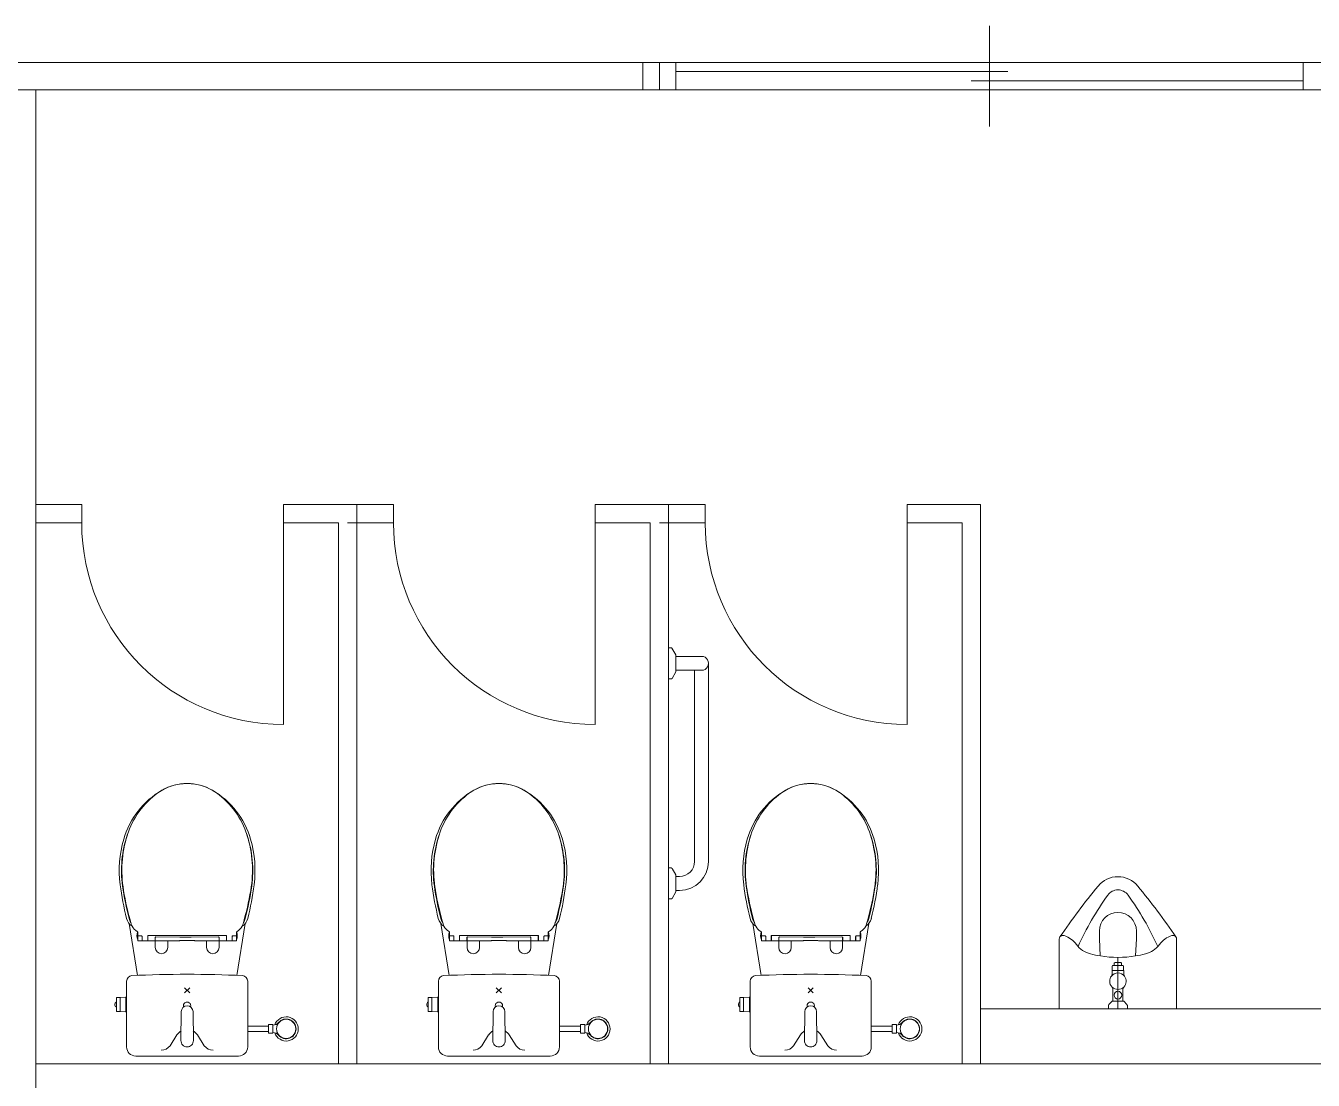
# Model space of a CAD drawing. Units: millimetres at full size, sheet at 1:100. Extents: x -84100 to 167013, y -59450 to 59350.
# Drawn here: x -53881 to -50371, y 38500 to 41375 of the extents above; entities that cross this region are included whole.
import ezdxf

# ---------------------------------------------------------------- set-up
doc = ezdxf.new("R2010")
doc.units = ezdxf.units.MM
doc.header["$LTSCALE"] = 100
for name, color, linetype, lineweight in [('0-2_間仕切り', 5, 'Continuous', 9), ('0-4_通り芯', 3, 'Continuous', 9), ('0-7_作図線', 7, 'Continuous', 9), ('0-B_部屋面積', 4, 'Continuous', 9)]:
    doc.layers.add(name, color=color, linetype=linetype, lineweight=lineweight)

msp = doc.modelspace()

# ---------------------------------------------------------------- linework, layer by layer
at = {"layer": '0-2_間仕切り'}
for p, q in [((-51253.5, 41375.1), (-51253.5, 41100.1)), ((-52108.5, 41275.1), (-50398.5, 41275.1)), ((-52108.5, 41250.1), (-51203.5, 41250.1)), ((-51303.5, 41225.1), (-50398.5, 41225.1)), ((-52108.5, 41200.1), (-50398.5, 41200.1))]:
    msp.add_line(p, q, dxfattribs=at)
at = {"layer": '0-4_通り芯'}
for p, q in [((-53908.5, 41275.1), (-52198.5, 41275.1)), ((-52198.5, 41200.1), (-53908.5, 41200.1)), ((-53853.5, 41200.1), (-53853.5, 32200.1)), ((-53853.5, 38545.1), (-47663.5, 38545.1))]:
    msp.add_line(p, q, dxfattribs=at)
at = {"layer": '0-7_作図線'}
for p, q in [((-52198.5, 41200.1), (-52198.5, 41275.1)), ((-52198.5, 41275.1), (-52108.5, 41275.1)), ((-52153.5, 41200.1), (-52153.5, 41275.1)), ((-52108.5, 41200.1), (-52108.5, 41275.1)), ((-50398.5, 41200.1), (-50398.5, 41275.1)), ((-50398.5, 41275.1), (-50308.5, 41275.1)), ((-52198.5, 41200.1), (-52108.5, 41200.1)), ((-50398.5, 41200.1), (-50308.5, 41200.1))]:
    msp.add_line(p, q, dxfattribs=at)
at = {"layer": '0-B_部屋面積'}
for p, q in [((-53853.5, 40070.1), (-53728.5, 40070.1)), ((-53728.5, 40070.1), (-53728.5, 40020.1)), ((-53178.5, 40070.1), (-52978.5, 40070.1)), ((-53178.5, 40070.1), (-53178.5, 39470.1)), ((-53003.5, 40070.1), (-52878.5, 40070.1)), ((-52978.5, 40070.1), (-52978.5, 38545.1)), ((-52878.5, 40070.1), (-52878.5, 40020.1)), ((-52328.5, 40070.1), (-52328.5, 39470.1)), ((-52328.5, 40070.1), (-52128.5, 40070.1)), ((-52153.5, 40070.1), (-52028.5, 40070.1)), ((-52128.5, 40070.1), (-52128.5, 38545.1)), ((-52028.5, 40070.1), (-52028.5, 40020.1)), ((-51478.5, 40070.1), (-51478.5, 39470.1)), ((-51478.5, 40070.1), (-51278.5, 40070.1)), ((-51278.5, 40070.1), (-51278.5, 38545.1)), ((-53853.5, 40020.1), (-53728.5, 40020.1)), ((-53178.5, 40020.1), (-53028.5, 40020.1)), ((-53028.5, 40020.1), (-53028.5, 38545.1)), ((-53003.5, 40020.1), (-52878.5, 40020.1)), ((-52328.5, 40020.1), (-52178.5, 40020.1)), ((-52178.5, 40020.1), (-52178.5, 38545.1)), ((-52153.5, 40020.1), (-52028.5, 40020.1)), ((-51478.5, 40020.1), (-51328.5, 40020.1)), ((-51328.5, 40020.1), (-51328.5, 38545.1)), ((-52128.5, 39679.3), (-52121.8, 39679.3)), ((-52128.5, 39594.3), (-52128.5, 39679.3)), ((-52108.8, 39659.8), (-52119.2, 39677.8)), ((-52108.5, 39614.8), (-52108.5, 39658.8)), ((-52108.5, 39655.8), (-52038.5, 39655.8)), ((-52019.5, 39096.8), (-52019.5, 39636.8)), ((-52128.5, 39594.3), (-52121.8, 39594.3)), ((-52119.1, 39595.8), (-52108.8, 39613.8)), ((-52108.5, 39617.8), (-52038.5, 39617.8)), ((-52057.5, 39096.8), (-52057.5, 39617.8)), ((-52128.5, 39079.3), (-52121.8, 39079.3)), ((-52108.8, 39059.8), (-52119.1, 39077.8)), ((-52108.5, 39014.8), (-52108.5, 39058.8)), ((-52108.5, 39055.8), (-52098.5, 39055.8)), ((-52119.1, 38995.8), (-52108.8, 39013.8)), ((-52108.5, 39017.8), (-52098.5, 39017.8)), ((-52128.5, 38994.3), (-52121.8, 38994.3)), ((-53576.5, 38786), (-53599.1, 38927.1)), ((-53305.5, 38786), (-53282.9, 38927.1)), ((-52726.5, 38786), (-52749.1, 38927.1)), ((-52455.5, 38786), (-52432.9, 38927.1)), ((-51876.5, 38786), (-51899.1, 38927.1)), ((-51605.5, 38786), (-51582.9, 38927.1)), ((-53575.5, 38881.1), (-53575.5, 38902.9)), ((-53565.5, 38894.1), (-53575.5, 38894.1)), ((-53565.7, 38893.8), (-53573.8, 38894.1)), ((-53563.7, 38880.1), (-53563.7, 38891.8)), ((-53563.5, 38892.1), (-53563.5, 38881.1)), ((-53548.5, 38881.1), (-53548.5, 38894.5)), ((-53548.3, 38894.5), (-53548.3, 38881.1)), ((-53470, 38894.5), (-53471, 38894.5)), ((-53468.9, 38894.5), (-53470, 38894.5)), ((-53467.6, 38894.5), (-53468.9, 38894.5)), ((-53466.2, 38894.5), (-53467.6, 38894.5)), ((-53464.6, 38894.5), (-53466.2, 38894.5)), ((-53462.9, 38894.5), (-53464.6, 38894.5)), ((-53461, 38894.5), (-53462.9, 38894.5)), ((-53459, 38894.5), (-53461, 38894.5)), ((-53456.8, 38894.5), (-53459, 38894.5)), ((-53454.5, 38894.5), (-53456.8, 38894.5)), ((-53452, 38894.5), (-53454.5, 38894.5)), ((-53446.5, 38894.6), (-53452, 38894.5)), ((-53441, 38894.6), (-53446.5, 38894.6)), ((-53435.5, 38894.6), (-53441, 38894.6)), ((-53430, 38894.5), (-53435.5, 38894.6)), ((-53427.5, 38894.5), (-53430, 38894.5)), ((-53430, 38890.1), (-53355.8, 38890.8)), ((-53425.2, 38894.5), (-53427.5, 38894.5)), ((-53423.1, 38894.5), (-53425.2, 38894.5)), ((-53421, 38894.5), (-53423.1, 38894.5)), ((-53419.2, 38894.5), (-53421, 38894.5)), ((-53417.4, 38894.5), (-53419.2, 38894.5)), ((-53415.8, 38894.5), (-53417.4, 38894.5)), ((-53414.4, 38894.5), (-53415.8, 38894.5)), ((-53413.1, 38894.5), (-53414.4, 38894.5)), ((-53412, 38894.5), (-53413.1, 38894.5)), ((-53411, 38894.5), (-53412, 38894.5)), ((-53333.8, 38894.5), (-53411, 38894.5)), ((-53333.5, 38894.5), (-53333.8, 38894.5)), ((-53333.8, 38881.1), (-53333.8, 38894.5)), ((-53333.5, 38881.1), (-53333.5, 38894.5)), ((-53318.5, 38892.1), (-53318.5, 38881.1)), ((-53318.3, 38891.8), (-53318.3, 38880.1)), ((-53306.5, 38894.1), (-53316.5, 38894.1)), ((-53308.2, 38894.1), (-53316.4, 38893.8)), ((-53306.5, 38881.1), (-53306.5, 38902.9)), ((-52725.5, 38881.1), (-52725.5, 38902.9)), ((-52715.5, 38894.1), (-52725.5, 38894.1)), ((-52715.7, 38893.8), (-52723.8, 38894.1)), ((-52713.7, 38880.1), (-52713.7, 38891.8)), ((-52713.5, 38892.1), (-52713.5, 38881.1)), ((-52698.5, 38881.1), (-52698.5, 38894.5)), ((-52698.3, 38894.5), (-52698.5, 38894.5)), ((-52698.3, 38894.5), (-52698.3, 38881.1)), ((-52621, 38894.5), (-52698.3, 38894.5)), ((-52676.2, 38890.8), (-52611, 38890.1)), ((-52580, 38890.1), (-52505.8, 38890.8)), ((-52483.8, 38894.5), (-52561, 38894.5)), ((-52483.8, 38881.1), (-52483.8, 38894.5)), ((-52483.5, 38894.5), (-52483.8, 38894.5)), ((-52483.5, 38881.1), (-52483.5, 38894.5)), ((-52468.5, 38892.1), (-52468.5, 38881.1)), ((-52468.3, 38891.8), (-52468.3, 38880.1)), ((-52456.5, 38894.1), (-52466.5, 38894.1)), ((-52458.2, 38894.1), (-52466.4, 38893.8)), ((-52456.5, 38881.1), (-52456.5, 38902.9)), ((-51875.5, 38881.1), (-51875.5, 38902.9)), ((-51865.5, 38894.1), (-51875.5, 38894.1)), ((-51865.7, 38893.8), (-51873.8, 38894.1)), ((-51863.7, 38880.1), (-51863.7, 38891.8)), ((-51863.5, 38892.1), (-51863.5, 38881.1)), ((-51848.5, 38881.1), (-51848.5, 38894.5)), ((-51848.3, 38894.5), (-51848.5, 38894.5)), ((-51848.3, 38894.5), (-51848.3, 38881.1)), ((-51771, 38894.5), (-51848.3, 38894.5)), ((-51826.2, 38890.8), (-51761, 38890.1)), ((-51730, 38890.1), (-51655.8, 38890.8)), ((-51633.8, 38894.5), (-51711, 38894.5)), ((-51633.8, 38881.1), (-51633.8, 38894.5)), ((-51633.5, 38894.5), (-51633.8, 38894.5)), ((-51633.5, 38881.1), (-51633.5, 38894.5)), ((-51618.5, 38892.1), (-51618.5, 38881.1)), ((-51618.3, 38891.8), (-51618.3, 38880.1)), ((-51606.5, 38894.1), (-51616.5, 38894.1)), ((-51608.2, 38894.1), (-51616.4, 38893.8)), ((-51606.5, 38881.1), (-51606.5, 38902.9)), ((-50954, 38895), (-50954, 38907)), ((-50853, 38907), (-50853, 38895)), ((-53563.7, 38880.1), (-53574.5, 38880.1)), ((-53549.5, 38880.1), (-53562.5, 38880.1)), ((-53547.3, 38880.1), (-53529.3, 38880.1)), ((-53528.3, 38881.1), (-53528.3, 38888.8)), ((-53528, 38889.8), (-53528, 38862.1)), ((-53464, 38880.1), (-53527, 38880.1)), ((-53494.1, 38875.1), (-53494.1, 38880.1)), ((-53494, 38862.1), (-53494, 38875.1)), ((-53422.4, 38881.1), (-53459.7, 38881.1)), ((-53452, 38890.1), (-53441, 38890.1)), ((-53441, 38890.1), (-53430, 38890.1)), ((-53418, 38880.1), (-53355, 38880.1)), ((-53388, 38875.1), (-53388, 38862.1)), ((-53387.9, 38880.1), (-53387.9, 38875.1)), ((-53354, 38889.8), (-53354, 38862.1)), ((-53353.8, 38888.8), (-53353.8, 38881.1)), ((-53352.8, 38880.1), (-53334.8, 38880.1)), ((-53319.5, 38880.1), (-53332.5, 38880.1)), ((-53307.5, 38880.1), (-53318.3, 38880.1)), ((-52713.7, 38880.1), (-52724.5, 38880.1)), ((-52699.5, 38880.1), (-52712.5, 38880.1)), ((-52697.3, 38880.1), (-52679.3, 38880.1)), ((-52678.3, 38881.1), (-52678.3, 38888.8)), ((-52678, 38889.8), (-52678, 38862.1)), ((-52614, 38880.1), (-52677, 38880.1)), ((-52644.1, 38875.1), (-52644.1, 38880.1)), ((-52644, 38862.1), (-52644, 38875.1)), ((-52611, 38890.1), (-52602, 38890.1)), ((-52572.4, 38881.1), (-52609.7, 38881.1)), ((-52602, 38890.1), (-52591, 38890.1)), ((-52591, 38890.1), (-52580, 38890.1)), ((-52568, 38880.1), (-52505, 38880.1)), ((-52538, 38875.1), (-52538, 38862.1)), ((-52537.9, 38880.1), (-52537.9, 38875.1)), ((-52504, 38889.8), (-52504, 38862.1)), ((-52503.8, 38888.8), (-52503.8, 38881.1)), ((-52502.8, 38880.1), (-52484.8, 38880.1)), ((-52469.5, 38880.1), (-52482.5, 38880.1)), ((-52457.5, 38880.1), (-52468.3, 38880.1)), ((-51863.7, 38880.1), (-51874.5, 38880.1)), ((-51849.5, 38880.1), (-51862.5, 38880.1)), ((-51847.3, 38880.1), (-51829.3, 38880.1)), ((-51828.3, 38881.1), (-51828.3, 38888.8)), ((-51828, 38889.8), (-51828, 38862.1)), ((-51764, 38880.1), (-51827, 38880.1)), ((-51794.1, 38875.1), (-51794.1, 38880.1)), ((-51794, 38862.1), (-51794, 38875.1)), ((-51761, 38890.1), (-51752, 38890.1)), ((-51722.4, 38881.1), (-51759.7, 38881.1)), ((-51752, 38890.1), (-51741, 38890.1)), ((-51741, 38890.1), (-51730, 38890.1)), ((-51718, 38880.1), (-51655, 38880.1)), ((-51688, 38875.1), (-51688, 38862.1)), ((-51687.9, 38880.1), (-51687.9, 38875.1)), ((-51654, 38889.8), (-51654, 38862.1)), ((-51653.8, 38888.8), (-51653.8, 38881.1)), ((-51652.8, 38880.1), (-51634.8, 38880.1)), ((-51619.5, 38880.1), (-51632.5, 38880.1)), ((-51607.5, 38880.1), (-51618.3, 38880.1)), ((-51063.5, 38695.1), (-51063.5, 38885.1)), ((-50951.5, 38838.9), (-50953.8, 38885.3)), ((-50853.3, 38885.3), (-50855.6, 38838.9)), ((-50743.5, 38695.1), (-50743.5, 38885.1)), ((-50903.5, 38835.1), (-50903.5, 38695.1)), ((-50919.3, 38789.9), (-50919.3, 38799.1)), ((-50919.3, 38799.1), (-50887.8, 38799.1)), ((-50918.8, 38811.1), (-50919, 38799.1)), ((-50913.5, 38813.1), (-50916.8, 38813.1)), ((-50913.5, 38813.1), (-50913.4, 38819.1)), ((-50890.2, 38813.1), (-50913.5, 38813.1)), ((-50893.7, 38819.1), (-50893.6, 38813.1)), ((-50888.2, 38811.1), (-50888, 38799.1)), ((-50887.8, 38799.1), (-50887.8, 38789.9)), ((-53606, 38770.3), (-53606, 38591.1)), ((-53448.1, 38752.2), (-53434, 38738)), ((-53448.1, 38738), (-53434, 38752.2)), ((-53276, 38770.3), (-53276, 38591.1)), ((-52756, 38770.3), (-52756, 38591.1)), ((-52598.1, 38738), (-52584, 38752.2)), ((-52598.1, 38752.2), (-52584, 38738)), ((-52426, 38770.3), (-52426, 38591.1)), ((-51906, 38770.3), (-51906, 38591.1)), ((-51748.1, 38738), (-51733.9, 38752.2)), ((-51748.1, 38752.2), (-51733.9, 38738)), ((-51576, 38770.3), (-51576, 38591.1)), ((-53634, 38724.8), (-53634, 38688.3)), ((-53624, 38725.8), (-53633, 38725.8)), ((-53624, 38725.8), (-53624, 38687.3)), ((-53623.7, 38726.1), (-53609.1, 38726.6)), ((-53608, 38687.6), (-53608, 38725.6)), ((-53608, 38722.6), (-53606, 38722.6)), ((-52784, 38724.8), (-52784, 38688.3)), ((-52774, 38725.8), (-52783, 38725.8)), ((-52774, 38725.8), (-52774, 38687.3)), ((-52773.7, 38726.1), (-52759.1, 38726.6)), ((-52758, 38687.6), (-52758, 38725.6)), ((-52758, 38722.6), (-52756, 38722.6)), ((-51934, 38724.8), (-51934, 38688.3)), ((-51924, 38725.8), (-51933, 38725.8)), ((-51924, 38725.8), (-51924, 38687.3)), ((-51923.7, 38726.1), (-51909.1, 38726.6)), ((-51908, 38687.6), (-51908, 38725.6)), ((-51908, 38722.6), (-51906, 38722.6)), ((-50919.2, 38715.6), (-50928.2, 38706.2)), ((-50888.9, 38716.1), (-50918.1, 38716.1)), ((-50917, 38716.1), (-50917, 38748.5)), ((-50890, 38748.5), (-50890, 38716.1)), ((-50887.8, 38715.6), (-50878.9, 38706.2)), ((-53624, 38687.3), (-53633, 38687.3)), ((-53623.7, 38687.1), (-53609.1, 38686.6)), ((-53608, 38690.6), (-53606, 38690.6)), ((-53458, 38608.3), (-53457, 38687.2)), ((-53424, 38608.3), (-53425, 38687.2)), ((-52774, 38687.3), (-52783, 38687.3)), ((-52773.7, 38687.1), (-52759.1, 38686.6)), ((-52758, 38690.6), (-52756, 38690.6)), ((-52608, 38608.3), (-52607, 38687.2)), ((-52574, 38608.3), (-52575, 38687.2)), ((-51924, 38687.3), (-51933, 38687.3)), ((-51923.7, 38687.1), (-51909.1, 38686.6)), ((-51908, 38690.6), (-51906, 38690.6)), ((-51758, 38608.3), (-51757, 38687.2)), ((-51724, 38608.3), (-51725, 38687.2)), ((-51278.5, 38695.1), (-47753.5, 38695.1)), ((-50929.3, 38695.1), (-50929.3, 38703.5)), ((-50877.8, 38695.1), (-50877.8, 38703.5)), ((-53276, 38647.4), (-53219, 38647.4)), ((-53219, 38651.1), (-53218.3, 38651.9)), ((-53219, 38651.1), (-53219, 38629.1)), ((-52426, 38647.4), (-52369, 38647.4)), ((-52369, 38651.1), (-52368.3, 38651.9)), ((-52369, 38651.1), (-52369, 38629.1)), ((-52357.8, 38651.9), (-52368.3, 38651.9)), ((-52357, 38651.1), (-52357.8, 38651.9)), ((-52357, 38651.1), (-52357, 38629.1)), ((-51576, 38647.4), (-51519, 38647.4)), ((-51519, 38651.1), (-51518.3, 38651.9)), ((-51519, 38651.1), (-51519, 38629.1)), ((-51507.8, 38651.9), (-51518.3, 38651.9)), ((-51507, 38651.1), (-51507.8, 38651.9)), ((-51507, 38651.1), (-51507, 38629.1)), ((-53487.7, 38594), (-53469, 38623.6)), ((-53413.1, 38623.6), (-53394.4, 38594)), ((-53276, 38632.8), (-53219, 38632.8)), ((-53219, 38629.1), (-53218.3, 38628.4)), ((-53207.8, 38628.4), (-53218.3, 38628.4)), ((-52637.7, 38594), (-52619, 38623.6)), ((-52563.1, 38623.6), (-52544.4, 38594)), ((-52426, 38632.8), (-52369, 38632.8)), ((-52369, 38629.1), (-52368.3, 38628.4)), ((-52357.8, 38628.4), (-52368.3, 38628.4)), ((-52357, 38629.1), (-52357.8, 38628.4)), ((-51787.7, 38594), (-51769, 38623.6)), ((-51713.1, 38623.6), (-51694.4, 38594)), ((-51576, 38632.8), (-51519, 38632.8)), ((-51519, 38629.1), (-51518.3, 38628.4)), ((-51507.8, 38628.4), (-51518.3, 38628.4)), ((-51507, 38629.1), (-51507.8, 38628.4)), ((-53581, 38566.1), (-53301, 38566.1)), ((-52731, 38566.1), (-52451, 38566.1)), ((-51881, 38566.1), (-51601, 38566.1))]:
    msp.add_line(p, q, dxfattribs=at)
for points in [[(-53471, 38894.5), (-53548.3, 38894.5), (-53548.5, 38894.5)], [(-53526.2, 38890.8), (-53461, 38890.1), (-53452, 38890.1)], [(-52561, 38894.5), (-52562, 38894.5), (-52563.1, 38894.5), (-52564.4, 38894.5), (-52565.8, 38894.5), (-52567.4, 38894.5), (-52569.2, 38894.5), (-52571, 38894.5), (-52573.1, 38894.5), (-52575.2, 38894.5), (-52577.5, 38894.5), (-52580, 38894.5), (-52585.5, 38894.6), (-52591, 38894.6), (-52596.5, 38894.6), (-52602, 38894.5), (-52604.5, 38894.5), (-52606.8, 38894.5), (-52609, 38894.5), (-52611, 38894.5), (-52612.9, 38894.5), (-52614.6, 38894.5), (-52616.2, 38894.5), (-52617.6, 38894.5), (-52618.9, 38894.5), (-52620, 38894.5), (-52621, 38894.5)], [(-51711, 38894.5), (-51712, 38894.5), (-51713.1, 38894.5), (-51714.4, 38894.5), (-51715.8, 38894.5), (-51717.4, 38894.5), (-51719.2, 38894.5), (-51721, 38894.5), (-51723.1, 38894.5), (-51725.2, 38894.5), (-51727.5, 38894.5), (-51730, 38894.5), (-51735.5, 38894.6), (-51741, 38894.6), (-51746.5, 38894.6), (-51752, 38894.5), (-51754.5, 38894.5), (-51756.8, 38894.5), (-51759, 38894.5), (-51761, 38894.5), (-51762.9, 38894.5), (-51764.6, 38894.5), (-51766.2, 38894.5), (-51767.6, 38894.5), (-51768.9, 38894.5), (-51770, 38894.5), (-51771, 38894.5)], [(-53207, 38651.1), (-53207.8, 38651.9), (-53218.3, 38651.9)], [(-53207, 38651.1), (-53207, 38629.1), (-53207.8, 38628.4)]]:
    msp.add_lwpolyline(points, dxfattribs=at)
for centre, radius in [((-50903.5, 38732.1), 10.5), ((-53171, 38640.1), 26.2), ((-52321, 38640.1), 26.2), ((-51471, 38640.1), 26.2)]:
    msp.add_circle(centre, radius, dxfattribs=at)
for centre, radius, start, end in [((-53178.5, 40020.1), 550, 180, 270), ((-52328.5, 40020.1), 550, 180, 270), ((-51478.5, 40020.1), 550, 180, 270), ((-52121.8, 39676.3), 3, 29.898, 90), ((-52110.5, 39658.8), 2, 0, 29.9), ((-52038.5, 39636.8), 19, 269.9996, 90), ((-52121.8, 39597.3), 3, 270, 330.102), ((-52110.5, 39614.8), 2, 330.1, 360), ((-53395.9, 39094.2), 227, 120.0891, 163.9428), ((-53389.6, 39100.7), 225, 125.737, 162.4982), ((-53441, 39172.1), 137, 54.263, 125.737), ((-53441, 39172.1), 137, 59.9109, 120.089), ((-53486.1, 39094.2), 227, 16.0572, 59.9109), ((-53492.4, 39100.7), 225, 17.5018, 54.263), ((-52545.9, 39094.2), 227, 120.0891, 163.9428), ((-52539.6, 39100.7), 225, 125.737, 162.4982), ((-52591, 39172.1), 137, 54.263, 125.737), ((-52591, 39172.1), 137, 59.9109, 120.089), ((-52636.1, 39094.2), 227, 16.0572, 59.9109), ((-52642.4, 39100.7), 225, 17.5018, 54.263), ((-51695.9, 39094.2), 227, 120.0891, 163.9428), ((-51689.6, 39100.7), 225, 125.737, 162.4982), ((-51741, 39172.1), 137, 54.263, 125.737), ((-51741, 39172.1), 137, 59.9109, 120.089), ((-51786.1, 39094.2), 227, 16.0572, 59.9109), ((-51792.4, 39100.7), 225, 17.5018, 54.263), ((-53319, 39072.1), 307, 163.9428, 187.2655), ((-53319, 39072.1), 301, 161.2166, 188.144), ((-53299, 39072.1), 320, 162.4982, 189.7492), ((-53563, 39072.1), 301, 351.8559, 18.7834), ((-53583, 39072.1), 320, 350.2508, 17.5017), ((-53563, 39072.1), 307, 352.7344, 16.0572), ((-52469, 39072.1), 307, 163.9428, 187.2655), ((-52469, 39072.1), 301, 161.2166, 188.144), ((-52449, 39072.1), 320, 162.4982, 189.7492), ((-52713, 39072.1), 301, 351.8559, 18.7834), ((-52733, 39072.1), 320, 350.2508, 17.5017), ((-52713, 39072.1), 307, 352.7344, 16.0572), ((-51619, 39072.1), 307, 163.9428, 187.2655), ((-51619, 39072.1), 301, 161.2166, 188.144), ((-51599, 39072.1), 320, 162.4982, 189.7492), ((-51863, 39072.1), 301, 351.8559, 18.7834), ((-51883, 39072.1), 320, 350.2508, 17.5017), ((-51863, 39072.1), 307, 352.7344, 16.0572), ((-52121.8, 39076.3), 3, 29.899, 90), ((-52098.5, 39096.8), 79, 270, 0), ((-52098.5, 39096.8), 41, 270, 0), ((-52830, 39134.4), 800, 187.2656, 193.9829), ((-54052.1, 39134.4), 800, 346.0171, 352.7344), ((-51980, 39134.4), 800, 187.2656, 193.9829), ((-53202.1, 39134.4), 800, 346.0171, 352.7344), ((-52110.5, 39058.8), 2, 0, 29.9), ((-51130, 39134.4), 800, 187.2656, 193.9829), ((-52352.1, 39134.4), 800, 346.0171, 352.7344), ((-50903.5, 38985.1), 70, 90, 140.6249), ((-50903.5, 38985.1), 70, 39.3745, 90), ((-52785.5, 39148.4), 840, 188.144, 194.3016), ((-52766.8, 39163.5), 860, 189.7492, 196.0105), ((-54115.2, 39163.5), 860, 343.9895, 350.2508), ((-54096.6, 39148.4), 840, 345.6984, 351.8559), ((-51935.5, 39148.4), 840, 188.144, 194.3016), ((-51916.8, 39163.5), 860, 189.7492, 196.0105), ((-53265.2, 39163.5), 860, 343.9895, 350.2508), ((-53246.6, 39148.4), 840, 345.6984, 351.8559), ((-52110.5, 39014.8), 2, 330.1, 360), ((-51085.5, 39148.4), 840, 188.144, 194.3016), ((-51066.8, 39163.5), 860, 189.7492, 196.0105), ((-52415.2, 39163.5), 860, 343.9895, 350.2508), ((-52396.6, 39148.4), 840, 345.6984, 351.8559), ((-49411.6, 37760.7), 2000, 140.6252, 145.5969), ((-50282.2, 38537), 800, 144.2022, 155.8279), ((-50903.5, 38985.1), 34, 35.8066, 144.1957), ((-51524.8, 38537), 800, 24.172, 35.7978), ((-52395.4, 37760.7), 2000, 34.4031, 39.3747), ((-52121.8, 38997.3), 3, 270, 330.101), ((-53572.3, 38949.6), 35, 193.9829, 237.8578), ((-53565.5, 38949.6), 35, 194.3016, 214.0763), ((-53559.8, 38936), 35, 196.0105, 207.2597), ((-53309.7, 38949.6), 35, 302.1422, 346.0171), ((-53322.2, 38936), 35, 332.7403, 343.9895), ((-53316.5, 38949.6), 35, 325.9236, 345.6984), ((-52722.3, 38949.6), 35, 193.9829, 237.8578), ((-52715.5, 38949.6), 35, 194.3016, 214.0763), ((-52709.8, 38936), 35, 196.0105, 207.2597), ((-52459.7, 38949.6), 35, 302.1422, 346.0171), ((-52472.2, 38936), 35, 332.7403, 343.9895), ((-52466.5, 38949.6), 35, 325.9236, 345.6984), ((-51872.3, 38949.6), 35, 193.9829, 237.8578), ((-51865.5, 38949.6), 35, 194.3016, 214.0763), ((-51859.8, 38936), 35, 196.0105, 207.2597), ((-51609.7, 38949.6), 35, 302.1422, 346.0171), ((-51622.2, 38936), 35, 332.7403, 343.9895), ((-51616.5, 38949.6), 35, 325.9236, 345.6984), ((-50903.5, 38907), 50.5, 0, 180), ((-53559.8, 38936), 35, 207.2597, 240.517), ((-53547.8, 38894.1), 30, 159.7594, 202.5403), ((-53578.5, 38902.9), 3, 31.3923, 60.517), ((-53578.5, 38902.9), 3, 0, 31.3923), ((-53574.5, 38895.1), 1, 180, 270), ((-53565.7, 38891.8), 2, 0, 88.2986), ((-53565.5, 38892.1), 2, 0, 90), ((-53526.3, 38888.8), 2, 89.0234, 151.045), ((-53355.8, 38888.8), 2, 28.955, 90.9537), ((-53316.5, 38892.1), 2, 90, 180), ((-53316.3, 38891.8), 2, 91.7014, 180), ((-53307.5, 38895.1), 1, 270, 0), ((-53303.5, 38902.9), 3, 148.6077, 180), ((-53334.2, 38894.1), 30, 337.4597, 20.2406), ((-53303.5, 38902.9), 3, 119.483, 148.6076), ((-53322.2, 38936), 35, 299.483, 332.7403), ((-52709.8, 38936), 35, 207.2597, 240.517), ((-52697.8, 38894.1), 30, 159.7594, 202.5403), ((-52728.5, 38902.9), 3, 31.3923, 60.517), ((-52728.5, 38902.9), 3, 0, 31.3923), ((-52724.5, 38895.1), 1, 180, 270), ((-52715.7, 38891.8), 2, 0, 88.2986), ((-52715.5, 38892.1), 2, 0, 90), ((-52676.3, 38888.8), 2, 89.0234, 151.045), ((-52505.8, 38888.8), 2, 28.955, 90.9537), ((-52466.5, 38892.1), 2, 90, 180), ((-52466.3, 38891.8), 2, 91.7014, 180), ((-52457.5, 38895.1), 1, 270, 0), ((-52484.2, 38894.1), 30, 337.4597, 20.2406), ((-52453.5, 38902.9), 3, 148.6077, 180), ((-52453.5, 38902.9), 3, 119.483, 148.6076), ((-52472.2, 38936), 35, 299.483, 332.7403), ((-51859.8, 38936), 35, 207.2597, 240.517), ((-51847.8, 38894.1), 30, 159.7594, 202.5403), ((-51878.5, 38902.9), 3, 31.3923, 60.517), ((-51878.5, 38902.9), 3, 0, 31.3923), ((-51874.5, 38895.1), 1, 180, 270), ((-51865.7, 38891.8), 2, 0, 88.2986), ((-51865.5, 38892.1), 2, 0, 90), ((-51826.3, 38888.8), 2, 89.0234, 151.045), ((-51655.8, 38888.8), 2, 28.955, 90.9537), ((-51616.5, 38892.1), 2, 90, 180), ((-51616.3, 38891.8), 2, 91.7014, 180), ((-51607.5, 38895.1), 1, 270, 0), ((-51634.2, 38894.1), 30, 337.4597, 20.2406), ((-51603.5, 38902.9), 3, 148.6077, 180), ((-51603.5, 38902.9), 3, 119.483, 148.6076), ((-51622.2, 38936), 35, 299.483, 332.7403), ((-51053.5, 38885.1), 10, 69.8671, 145.5938), ((-51072.8, 38828.3), 70, 36.9115, 71.0362), ((-50759, 38895), 195, 180, 182.8592), ((-51048, 38895), 195, 357.1408, 360), ((-50734.2, 38828.3), 70, 108.5747, 143.088), ((-50753.5, 38885.1), 10, 34.402, 107.4039), ((-53574.5, 38881.1), 1, 180, 270), ((-53562.5, 38881.1), 1, 180, 270), ((-53549.5, 38881.1), 1, 270, 0), ((-53547.3, 38881.1), 1, 180, 270), ((-53529.3, 38881.1), 1, 270, 0), ((-53526.3, 38888.8), 2, 151.045, 180), ((-53527, 38881.1), 1, 180, 270), ((-53511, 38862.1), 17, 180, 0), ((-53464, 38885.1), 5, 270, 295.8419), ((-53459.7, 38876.1), 5, 90, 115.8419), ((-53422.4, 38876.1), 5, 64.1581, 90), ((-53418, 38885.1), 5, 244.1581, 270), ((-53371, 38862.1), 17, 180, 0), ((-53355, 38881.1), 1, 270, 0), ((-53355.8, 38888.8), 2, 0, 28.955), ((-53352.8, 38881.1), 1, 180, 270), ((-53334.8, 38881.1), 1, 270, 0), ((-53332.5, 38881.1), 1, 180, 270), ((-53319.5, 38881.1), 1, 270, 0), ((-53307.5, 38881.1), 1, 270, 0), ((-52724.5, 38881.1), 1, 180, 270), ((-52712.5, 38881.1), 1, 180, 270), ((-52699.5, 38881.1), 1, 270, 0), ((-52697.3, 38881.1), 1, 180, 270), ((-52679.3, 38881.1), 1, 270, 0), ((-52676.3, 38888.8), 2, 151.045, 180), ((-52677, 38881.1), 1, 180, 270), ((-52661, 38862.1), 17, 180, 0), ((-52614, 38885.1), 5, 270, 295.8419), ((-52609.7, 38876.1), 5, 90, 115.8419), ((-52572.4, 38876.1), 5, 64.1581, 90), ((-52568, 38885.1), 5, 244.1581, 270), ((-52521, 38862.1), 17, 180, 0), ((-52505, 38881.1), 1, 270, 0), ((-52505.8, 38888.8), 2, 0, 28.955), ((-52502.8, 38881.1), 1, 180, 270), ((-52484.8, 38881.1), 1, 270, 0), ((-52482.5, 38881.1), 1, 180, 270), ((-52469.5, 38881.1), 1, 270, 0), ((-52457.5, 38881.1), 1, 270, 0), ((-51874.5, 38881.1), 1, 180, 270), ((-51862.5, 38881.1), 1, 180, 270), ((-51849.5, 38881.1), 1, 270, 0), ((-51847.3, 38881.1), 1, 180, 270), ((-51829.3, 38881.1), 1, 270, 0), ((-51826.3, 38888.8), 2, 151.045, 180), ((-51827, 38881.1), 1, 180, 270), ((-51811, 38862.1), 17, 180, 0), ((-51764, 38885.1), 5, 270, 295.8419), ((-51759.7, 38876.1), 5, 90, 115.8419), ((-51722.4, 38876.1), 5, 64.1581, 90), ((-51718, 38885.1), 5, 244.1581, 270), ((-51671, 38862.1), 17, 180, 0), ((-51655, 38881.1), 1, 270, 0), ((-51655.8, 38888.8), 2, 0, 28.955), ((-51652.8, 38881.1), 1, 180, 270), ((-51634.8, 38881.1), 1, 270, 0), ((-51632.5, 38881.1), 1, 180, 270), ((-51619.5, 38881.1), 1, 270, 0), ((-51607.5, 38881.1), 1, 270, 0), ((-51053.5, 38885.1), 10, 145.5938, 180), ((-50960.9, 38912.4), 70, 216.9115, 255.5564), ((-50846.1, 38912.4), 70, 284.4436, 323.089), ((-50753.5, 38885.1), 10, 0, 34.402), ((-50903.5, 39135.1), 300, 255.5568, 260.8041), ((-50903.5, 39135.1), 300, 260.8041, 279.1959), ((-50911.4, 38819), 2, 90.5746, 178.9085), ((-50903.5, 38021.1), 800, 89.4372, 90.5628), ((-50895.7, 38819), 2, 1.0973, 89.4497), ((-50903.5, 39135.1), 300, 279.1959, 284.4434), ((-53441, 35789.1), 3000, 90, 92.8804), ((-53441, 35789.1), 3000, 87.1196, 90.0001), ((-52591, 35789.1), 3000, 90, 92.8804), ((-52591, 35789.1), 3000, 87.1196, 90.0001), ((-51741, 35789.1), 3000, 90, 92.8804), ((-51741, 35789.1), 3000, 87.1196, 90.0001), ((-50929.3, 38789.9), 10, 322.4015, 360), ((-50903.5, 38770.1), 22.5, 37.9933, 142.4008), ((-50916.8, 38811.1), 2, 90.0008, 178.9801), ((-50890.2, 38811.1), 2, 1.0256, 90.0008), ((-50877.8, 38789.9), 10, 179.9988, 216.4952), ((-53591, 38770.3), 15, 92.8775, 180), ((-53291, 38770.3), 15, 0, 87.1187), ((-52741, 38770.3), 15, 92.8775, 180), ((-52441, 38770.3), 15, 0, 87.1187), ((-51891, 38770.3), 15, 92.8775, 180), ((-51591, 38770.3), 15, 0, 87.1187), ((-50903.5, 38770.1), 22.5, 142.4008, 180), ((-50903.5, 38770.1), 22.5, 180, 225.3093), ((-50925, 38748.5), 8, 0, 44.8049), ((-50903.5, 38770.1), 22.5, 225.3093, 314.7083), ((-50882, 38748.5), 8, 135.1456, 180), ((-50903.5, 38770.1), 22.5, 314.7083, 37.599), ((-53633, 38724.8), 1, 90, 180), ((-53623.7, 38725.8), 0.3, 91.7899, 180), ((-53609, 38725.6), 1, 0, 91.7899), ((-52783, 38724.8), 1, 90, 180), ((-52773.7, 38725.8), 0.3, 91.7899, 180), ((-52759, 38725.6), 1, 0, 91.7899), ((-51933, 38724.8), 1, 90, 180), ((-51923.7, 38725.8), 0.3, 91.7899, 180), ((-51909, 38725.6), 1, 0, 91.7899), ((-50918.1, 38714.6), 1.5, 90.0011, 136.3303), ((-50888.9, 38714.6), 1.5, 43.6713, 90.0011), ((-53629.7, 38706.6), 8.3, 121.203, 238.7969), ((-53633, 38688.3), 1, 180, 270), ((-53623.7, 38687.4), 0.3, 180, 268.2101), ((-53609, 38687.6), 1, 268.2101, 360), ((-53441, 38687.2), 16, 0, 180), ((-53441, 38703.1), 10, 342.1567, 197.8433), ((-52779.7, 38706.6), 8.3, 121.203, 238.7969), ((-52783, 38688.3), 1, 180, 270), ((-52773.7, 38687.4), 0.3, 180, 268.2101), ((-52759, 38687.6), 1, 268.2101, 360), ((-52591, 38687.2), 16, 0, 180), ((-52591, 38703.1), 10, 342.1567, 197.8433), ((-51929.7, 38706.6), 8.3, 121.203, 238.7969), ((-51933, 38688.3), 1, 180, 270), ((-51923.7, 38687.4), 0.3, 180, 268.2101), ((-51909, 38687.6), 1, 268.2101, 360), ((-51741, 38687.2), 16, 0, 180), ((-51741, 38703.1), 10, 342.1567, 197.8433), ((-50925.3, 38703.5), 4, 136.3314, 180), ((-50881.8, 38703.5), 4, 0, 43.673), ((-53207, 38670.4), 20, 270, 319.8582), ((-53171, 38640.1), 33, 199.0987, 160.7532), ((-53171, 38640.1), 27, 219.9937, 139.8582), ((-52357, 38670.4), 20, 270, 319.8582), ((-52321, 38640.1), 33, 199.0987, 160.7532), ((-52321, 38640.1), 27, 219.9937, 139.8582), ((-51507, 38670.4), 20, 270, 319.8582), ((-51471, 38640.1), 33, 199.0987, 160.7532), ((-51471, 38640.1), 27, 219.9937, 139.8582), ((-53441, 38606.1), 33, 120.3305, 147.8982), ((-53441, 38606.1), 33, 32.1017, 59.6694), ((-53207, 38609.9), 20, 39.9937, 90), ((-52591, 38606.1), 33, 120.3305, 147.8982), ((-52591, 38606.1), 33, 32.1017, 59.6694), ((-52357, 38609.9), 20, 39.9937, 90), ((-51741, 38606.1), 33, 120.3305, 147.8982), ((-51741, 38606.1), 33, 32.1017, 59.6694), ((-51507, 38609.9), 20, 39.9937, 90), ((-53581, 38591.1), 25, 180, 270), ((-53511.6, 38612.1), 30, 270, 323), ((-53441, 38608.1), 17, 179.2714, 270), ((-53441, 38608.1), 17, 270, 0.7285), ((-53370.4, 38612.1), 30, 217, 270), ((-53301, 38591.1), 25, 270, 0), ((-52731, 38591.1), 25, 180, 270), ((-52661.6, 38612.1), 30, 270, 323), ((-52591, 38608.1), 17, 179.2714, 270), ((-52591, 38608.1), 17, 270, 0.7285), ((-52520.4, 38612.1), 30, 217, 270), ((-52451, 38591.1), 25, 270, 0), ((-51881, 38591.1), 25, 180, 270), ((-51811.6, 38612.1), 30, 270, 323), ((-51741, 38608.1), 17, 179.2714, 270), ((-51741, 38608.1), 17, 270, 0.7285), ((-51670.4, 38612.1), 30, 217, 270), ((-51601, 38591.1), 25, 270, 0)]:
    msp.add_arc(centre, radius, start, end, dxfattribs=at)

doc.saveas('drawing.dxf')
